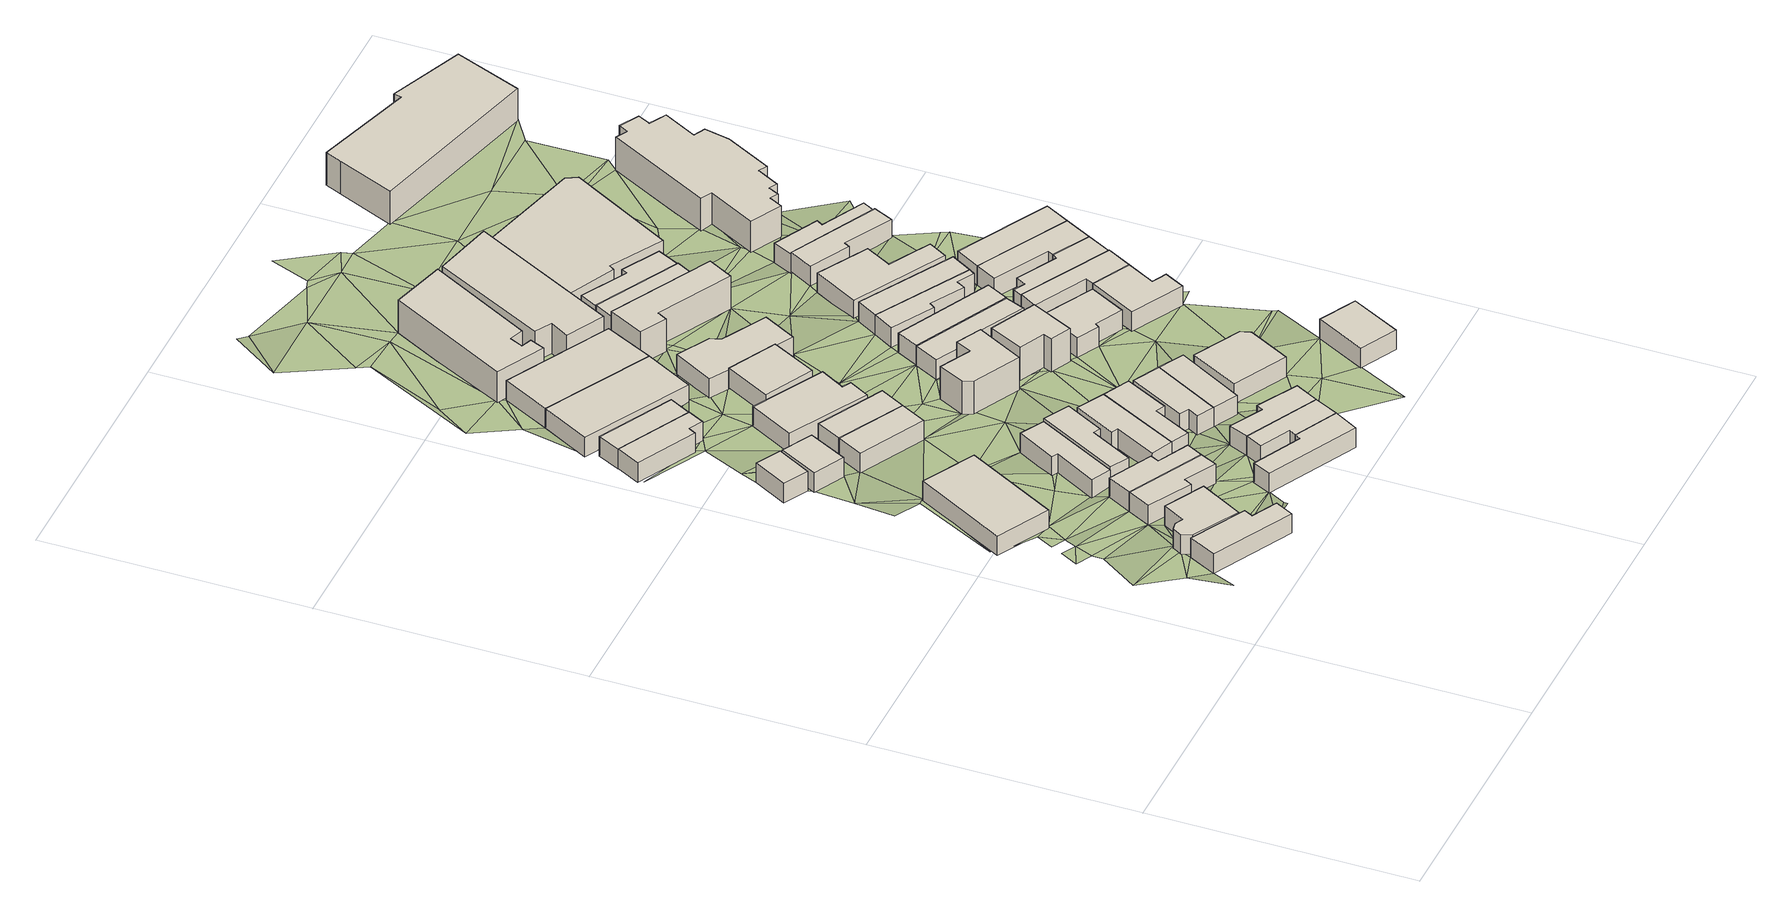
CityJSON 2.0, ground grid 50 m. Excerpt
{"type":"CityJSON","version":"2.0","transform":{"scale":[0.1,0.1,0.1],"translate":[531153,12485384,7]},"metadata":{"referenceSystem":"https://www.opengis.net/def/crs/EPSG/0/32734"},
"CityObjects":{
"building1":{"type":"Building","attributes":{"address":"25 Coleridge Road Salt River Cape Town","building":"house","building:levels":1,"building_height":4.1,"plus_code":"4FRW3F96+RX2","ground_height":11.99,"roof_height":16.09},"geometry":[{"type":"Solid","lod":"1","boundaries":[[[[0,1,2,3]],[[1,4,5,2]],[[4,6,7,5]],[[6,8,9,7]],[[8,10,11,9]],[[10,0,3,11]],[[3,2,5,7,9,11]],[[10,8,6,4,1,0]]]]}]},
"building2":{"type":"Building","attributes":{"address":"23 Coleridge Road Salt River Cape Town","building":"house","building:levels":1,"building_height":4.1,"plus_code":"4FRW3F96+RXC","ground_height":11.44,"roof_height":15.54},"geometry":[{"type":"Solid","lod":"1","boundaries":[[[[12,13,14,15]],[[13,16,17,14]],[[16,18,19,17]],[[18,20,21,19]],[[20,22,23,21]],[[22,24,25,23]],[[24,26,27,25]],[[26,12,15,27]],[[15,14,17,19,21,23,25,27]],[[26,24,22,20,18,16,13,12]]]]}]},
"building3":{"type":"Building","attributes":{"address":"20 Tennyson Street Salt River Cape Town","building":"house","building:levels":1,"building_height":4.1,"plus_code":"4FRW3F96+XW4","ground_height":10.58,"roof_height":14.68},"geometry":[{"type":"Solid","lod":"1","boundaries":[[[[28,29,30,31]],[[29,32,33,30]],[[32,34,35,33]],[[34,28,31,35]],[[31,30,33,35]],[[34,32,29,28]]]]}]},
"building4":{"type":"Building","attributes":{"address":"13 Tennyson Street Salt River Cape Town","building":"house","building:levels":1,"building_height":4.1,"plus_code":"4FRW3FC6+3WM","ground_height":10.42,"roof_height":14.52},"geometry":[{"type":"Solid","lod":"1","boundaries":[[[[36,37,38,39]],[[37,40,41,38]],[[40,42,43,41]],[[42,36,39,43]],[[39,38,41,43]],[[42,40,37,36]]]]}]},
"building5":{"type":"Building","attributes":{"address":"21 Coleridge Road Salt River Cape Town","building":"house","building:levels":1,"building_height":4.1,"plus_code":"4FRW3F96+VX5","ground_height":11.43,"roof_height":15.53},"geometry":[{"type":"Solid","lod":"1","boundaries":[[[[44,45,46,47]],[[45,48,49,46]],[[48,50,51,49]],[[50,52,53,51]],[[52,54,55,53]],[[54,44,47,55]],[[47,46,49,51,53,55]],[[54,52,50,48,45,44]]]]}]},
"building6":{"type":"Building","attributes":{"address":"19 Coleridge Road Salt River Cape Town","building":"house","building:levels":1,"building_height":4.1,"plus_code":"4FRW3F97+V26","ground_height":11.43,"roof_height":15.53},"geometry":[{"type":"Solid","lod":"1","boundaries":[[[[44,54,55,47]],[[54,56,57,55]],[[56,58,59,57]],[[58,60,61,59]],[[60,62,63,61]],[[62,44,47,63]],[[47,55,57,59,61,63]],[[62,60,58,56,54,44]]]]}]},
"building7":{"type":"Building","attributes":{"address":"13A Tennyson Street Salt River Cape Town","building":"house","building:levels":1,"building_height":4.1,"plus_code":"4FRW3FC6+3W9","ground_height":10.16,"roof_height":14.26},"geometry":[{"type":"Solid","lod":"1","boundaries":[[[[64,65,66,67]],[[65,68,69,66]],[[68,70,71,69]],[[70,64,67,71]],[[67,66,69,71]],[[70,68,65,64]]]]}]},
"building8":{"type":"Building","attributes":{"address":"11 Burns Road Salt River Cape Town","building":"house","building:levels":1,"building_height":4.1,"plus_code":"4FRW3FC6+5W7","ground_height":9.29,"roof_height":13.39},"geometry":[{"type":"Solid","lod":"1","boundaries":[[[[72,73,74,75]],[[73,76,77,74]],[[76,78,79,77]],[[78,80,81,79]],[[80,82,83,81]],[[82,72,75,83]],[[75,74,77,79,81,83]],[[82,80,78,76,73,72]]]]}]},
"building9":{"type":"Building","attributes":{"address":"22 Tennyson Street Salt River Cape Town","building":"house","building:levels":1,"building_height":4.1,"plus_code":"4FRW3F96+WX9","ground_height":10.39,"roof_height":14.49},"geometry":[{"type":"Solid","lod":"1","boundaries":[[[[84,85,86,87]],[[85,88,89,86]],[[88,90,91,89]],[[90,92,93,91]],[[92,94,95,93]],[[94,84,87,95]],[[87,86,89,91,93,95]],[[94,92,90,88,85,84]]]]}]},
"building10":{"type":"Building","attributes":{"address":"9 Burns Road Salt River Cape Town","building":"house","building:levels":1,"building_height":4.1,"plus_code":"4FRW3FC6+5WG","ground_height":9.2,"roof_height":13.3},"geometry":[{"type":"Solid","lod":"1","boundaries":[[[[96,97,98,99]],[[97,100,101,98]],[[100,102,103,101]],[[102,96,99,103]],[[99,98,101,103]],[[102,100,97,96]]]]}]},
"building11":{"type":"Building","attributes":{"address":"14 Coleridge Road Salt River Cape Town","building":"house","building:levels":1,"building_height":4.1,"plus_code":"4FRW3FC6+2XW","ground_height":9.99,"roof_height":14.09},"geometry":[{"type":"Solid","lod":"1","boundaries":[[[[104,105,106,107]],[[105,108,109,106]],[[108,110,111,109]],[[110,104,107,111]],[[107,106,109,111]],[[110,108,105,104]]]]}]},
"building12":{"type":"Building","attributes":{"address":"24 Tennyson Street Salt River Cape Town","building":"house","building:levels":1,"building_height":4.1,"plus_code":"4FRW3F97+W2G","ground_height":10.98,"roof_height":15.08},"geometry":[{"type":"Solid","lod":"1","boundaries":[[[[112,113,114,115]],[[113,116,117,114]],[[116,118,119,117]],[[118,120,121,119]],[[120,122,123,121]],[[122,112,115,123]],[[115,114,117,119,121,123]],[[122,120,118,116,113,112]]]]}]},
"building13":{"type":"Building","attributes":{"address":"28 Cecil Road Salt River Cape Town","building":"house","building:levels":1,"building_height":4.1,"plus_code":"4FRW3F97+Q3V","ground_height":11.68,"roof_height":15.78},"geometry":[{"type":"Solid","lod":"1","boundaries":[[[[124,125,126,127]],[[125,128,129,126]],[[128,130,131,129]],[[130,132,133,131]],[[132,134,135,133]],[[134,124,127,135]],[[127,126,129,131,133,135]],[[134,132,130,128,125,124]]]]}]},
"building14":{"type":"Building","attributes":{"address":"12 Coleridge Road Salt River Cape Town","building":"house","building:levels":1,"building_height":4.1,"plus_code":"4FRW3FC6+3X5","ground_height":9.99,"roof_height":14.09},"geometry":[{"type":"Solid","lod":"1","boundaries":[[[[104,136,137,107]],[[136,138,139,137]],[[138,105,106,139]],[[105,104,107,106]],[[107,137,139,106]],[[105,138,136,104]]]]}]},
"building15":{"type":"Building","attributes":{"address":"26 Tennyson Street Salt River Cape Town","building":"house","building:levels":1,"building_height":4.1,"plus_code":"4FRW3F97+V2X","ground_height":10.79,"roof_height":14.89},"geometry":[{"type":"Solid","lod":"1","boundaries":[[[[140,141,142,143]],[[141,144,145,142]],[[144,146,147,145]],[[146,148,149,147]],[[148,150,151,149]],[[150,140,143,151]],[[143,142,145,147,149,151]],[[150,148,146,144,141,140]]]]}]},
"building16":{"type":"Building","attributes":{"address":"26 Cecil Road Salt River Cape Town","building":"house","building:levels":1,"building_height":4.1,"plus_code":"4FRW3F97+R38","ground_height":11.68,"roof_height":15.78},"geometry":[{"type":"Solid","lod":"1","boundaries":[[[[152,153,154,155]],[[153,156,157,154]],[[156,158,159,157]],[[158,124,127,159]],[[124,134,135,127]],[[134,152,155,135]],[[155,154,157,159,127,135]],[[134,124,158,156,153,152]]]]}]},
"building17":{"type":"Building","attributes":{"address":"10 Coleridge Road Salt River Cape Town","building":"house","building:levels":1,"building_height":4.1,"plus_code":"4FRW3FC6+3XX","ground_height":9.75,"roof_height":13.85},"geometry":[{"type":"Solid","lod":"1","boundaries":[[[[160,161,162,163]],[[161,164,165,162]],[[164,166,167,165]],[[166,168,169,167]],[[168,170,171,169]],[[170,160,163,171]],[[163,162,165,167,169,171]],[[170,168,166,164,161,160]]]]}]},
"building18":{"type":"Building","attributes":{"address":"7 Burns Road Salt River Cape Town","building":"house","building:levels":1,"building_height":4.1,"plus_code":"4FRW3FC6+6X2","ground_height":8.77,"roof_height":12.87},"geometry":[{"type":"Solid","lod":"1","boundaries":[[[[172,173,174,175]],[[173,176,177,174]],[[176,178,179,177]],[[178,172,175,179]],[[175,174,177,179]],[[178,176,173,172]]]]}]},
"building19":{"type":"Building","attributes":{"address":"28 Tennyson Street Salt River Cape Town","building":"house","building:levels":1,"building_height":4.1,"plus_code":"4FRW3F97+W33","ground_height":10.79,"roof_height":14.89},"geometry":[{"type":"Solid","lod":"1","boundaries":[[[[140,150,151,143]],[[150,180,181,151]],[[180,182,183,181]],[[182,184,185,183]],[[184,186,187,185]],[[186,140,143,187]],[[143,151,181,183,185,187]],[[186,184,182,180,150,140]]]]}]},
"building20":{"type":"Building","attributes":{"address":"24 Cecil Road Salt River Cape Town","building":"house","building:levels":1,"building_height":4.1,"plus_code":"4FRW3F97+R3H","ground_height":11.68,"roof_height":15.78},"geometry":[{"type":"Solid","lod":"1","boundaries":[[[[152,188,189,155]],[[188,190,191,189]],[[190,192,193,191]],[[192,194,195,193]],[[194,153,154,195]],[[153,152,155,154]],[[155,189,191,193,195,154]],[[153,194,192,190,188,152]]]]}]},
"building21":{"type":"Building","attributes":{"address":"5 Burns Road Salt River Cape Town","building":"house","building:levels":1,"building_height":4.1,"plus_code":"4FRW3FC6+6XP","ground_height":8.77,"roof_height":12.87},"geometry":[{"type":"Solid","lod":"1","boundaries":[[[[173,172,175,174]],[[172,196,197,175]],[[196,198,199,197]],[[198,173,174,199]],[[174,175,197,199]],[[198,196,172,173]]]]}]},
"building22":{"type":"Building","attributes":{"address":"30 Tennyson Street Salt River Cape Town","building":"house","building:levels":1,"building_height":4.1,"plus_code":"4FRW3F97+V3Q","ground_height":10.79,"roof_height":14.89},"geometry":[{"type":"Solid","lod":"1","boundaries":[[[[200,201,202,203]],[[201,204,205,202]],[[204,206,207,205]],[[206,208,209,207]],[[208,210,211,209]],[[210,200,203,211]],[[203,202,205,207,209,211]],[[210,208,206,204,201,200]]]]}]},
"building23":{"type":"Building","attributes":{"address":"8 Coleridge Road Salt River Cape Town","building":"house","building:levels":1,"building_height":4.1,"plus_code":"4FRW3FC7+42F","ground_height":9.68,"roof_height":13.78},"geometry":[{"type":"Solid","lod":"1","boundaries":[[[[212,213,214,215]],[[213,216,217,214]],[[216,218,219,217]],[[218,212,215,219]],[[215,214,217,219]],[[218,216,213,212]]]]}]},
"building24":{"type":"Building","attributes":{"address":"32 Tennyson Street Salt River Cape Town","building":"house","building:levels":1,"building_height":4.1,"plus_code":"4FRW3F97+V4F","ground_height":10.79,"roof_height":14.89},"geometry":[{"type":"Solid","lod":"1","boundaries":[[[[200,210,211,203]],[[210,220,221,211]],[[220,222,223,221]],[[222,200,203,223]],[[203,211,221,223]],[[222,220,210,200]]]]}]},
"building25":{"type":"Building","attributes":{"address":"17 Coleridge Road Salt River Cape Town","building":"house","building:levels":2,"building_height":6.9,"plus_code":"4FRW3FC7+233","ground_height":9.99,"roof_height":16.89},"geometry":[{"type":"Solid","lod":"1","boundaries":[[[[224,225,226,227]],[[225,228,229,226]],[[228,230,231,229]],[[230,232,233,231]],[[232,234,235,233]],[[234,236,237,235]],[[236,224,227,237]],[[227,226,229,231,233,235,237]],[[236,234,232,230,228,225,224]]]]}]},
"building26":{"type":"Building","attributes":{"address":"6A Coleridge Road Salt River Cape Town","building":"house","building:levels":1,"building_height":4.1,"plus_code":"4FRW3FC7+525","ground_height":9.3,"roof_height":13.4},"geometry":[{"type":"Solid","lod":"1","boundaries":[[[[238,239,240,241]],[[239,242,243,240]],[[242,244,245,243]],[[244,246,247,245]],[[246,248,249,247]],[[248,250,251,249]],[[250,252,253,251]],[[252,238,241,253]],[[241,240,243,245,247,249,251,253]],[[252,250,248,246,244,242,239,238]]]]}]},
"building27":{"type":"Building","attributes":{"address":"444 Albert Road Salt River Cape Town","building":"retail","building:levels":2,"building_height":6.9,"plus_code":"4FRW3FC6+8X9","ground_height":7.86,"roof_height":14.76},"geometry":[{"type":"Solid","lod":"1","boundaries":[[[[254,255,256,257]],[[255,258,259,256]],[[258,260,261,259]],[[260,262,263,261]],[[262,264,265,263]],[[264,266,267,265]],[[266,268,269,267]],[[268,254,257,269]],[[257,256,259,261,263,265,267,269]],[[268,266,264,262,260,258,255,254]]]]}]},
"building28":{"type":"Building","attributes":{"address":"34 Tennyson Street Salt River Cape Town","building":"house","building:levels":1,"building_height":4.1,"plus_code":"4FRW3F97+V45","ground_height":11.02,"roof_height":15.12},"geometry":[{"type":"Solid","lod":"1","boundaries":[[[[270,271,272,273]],[[271,274,275,272]],[[274,276,277,275]],[[276,278,279,277]],[[278,270,273,279]],[[273,272,275,277,279]],[[278,276,274,271,270]]]]}]},
"building29":{"type":"Building","attributes":{"address":"15 Tennyson Street Salt River Cape Town","building":"house","building:levels":2,"building_height":6.9,"plus_code":"4FRW3F97+X4M","ground_height":10.12,"roof_height":17.02},"geometry":[{"type":"Solid","lod":"1","boundaries":[[[[280,281,282,283]],[[281,284,285,282]],[[284,286,287,285]],[[286,288,289,287]],[[288,290,291,289]],[[290,280,283,291]],[[283,282,285,287,289,291]],[[290,288,286,284,281,280]]]]}]},
"building30":{"type":"Building","attributes":{"address":"15 Coleridge Road Salt River Cape Town","building":"house","building:levels":1,"building_height":4.1,"plus_code":"4FRW3FC7+24C","ground_height":9.99,"roof_height":14.09},"geometry":[{"type":"Solid","lod":"1","boundaries":[[[[292,293,294,295]],[[293,296,297,294]],[[296,298,299,297]],[[298,300,301,299]],[[300,302,303,301]],[[302,292,295,303]],[[295,294,297,299,301,303]],[[302,300,298,296,293,292]]]]}]},
"building31":{"type":"Building","attributes":{"address":"6 Coleridge Road Salt River Cape Town","building":"house","building:levels":2,"building_height":6.9,"plus_code":"4FRW3FC7+632","ground_height":8.87,"roof_height":15.77},"geometry":[{"type":"Solid","lod":"1","boundaries":[[[[304,305,306,307]],[[305,308,309,306]],[[308,310,311,309]],[[310,312,313,311]],[[312,314,315,313]],[[314,304,307,315]],[[307,306,309,311,313,315]],[[314,312,310,308,305,304]]]]}]},
"building32":{"type":"Building","attributes":{"address":"13 Coleridge Road Salt River Cape Town","building":"house","building:levels":1,"building_height":4.1,"plus_code":"4FRW3FC7+24P","ground_height":10.12,"roof_height":14.22},"geometry":[{"type":"Solid","lod":"1","boundaries":[[[[316,317,318,319]],[[317,320,321,318]],[[320,322,323,321]],[[322,316,319,323]],[[319,318,321,323]],[[322,320,317,316]]]]}]},
"building33":{"type":"Building","attributes":{"address":"448 Albert Road Salt River Cape Town","building":"retail","building:levels":2,"building_height":6.9,"plus_code":"4FRW3FC7+832","ground_height":7.83,"roof_height":14.73},"geometry":[{"type":"Solid","lod":"1","boundaries":[[[[324,325,326,327]],[[325,328,329,326]],[[328,330,331,329]],[[330,332,333,331]],[[332,334,335,333]],[[334,336,337,335]],[[336,324,327,337]],[[327,326,329,331,333,335,337]],[[336,334,332,330,328,325,324]]]]}]},
"building34":{"type":"Building","attributes":{"address":"17 Tennyson Street Salt River Cape Town","building":"house","building:levels":1,"building_height":4.1,"plus_code":"4FRW3F97+X57","ground_height":10.35,"roof_height":14.45},"geometry":[{"type":"Solid","lod":"1","boundaries":[[[[338,339,340,341]],[[339,342,343,340]],[[342,344,345,343]],[[344,346,347,345]],[[346,348,349,347]],[[348,338,341,349]],[[341,340,343,345,347,349]],[[348,346,344,342,339,338]]]]}]},
"building35":{"type":"Building","attributes":{"address":"35 Cecil Road Salt River Cape Town","building":"house","building:levels":1,"building_height":4.1,"plus_code":"4FRW3F97+R63","ground_height":11.17,"roof_height":15.27},"geometry":[{"type":"Solid","lod":"1","boundaries":[[[[350,351,352,353]],[[351,354,355,352]],[[354,356,357,355]],[[356,350,353,357]],[[353,352,355,357]],[[356,354,351,350]]]]}]},
"building36":{"type":"Building","attributes":{"address":"4 Coleridge Road Salt River Cape Town","building":"house","building:levels":1,"building_height":4.1,"plus_code":"4FRW3FC7+63G","ground_height":8.87,"roof_height":12.97},"geometry":[{"type":"Solid","lod":"1","boundaries":[[[[358,359,360,361]],[[359,362,363,360]],[[362,364,365,363]],[[364,366,367,365]],[[366,368,369,367]],[[368,358,361,369]],[[361,360,363,365,367,369]],[[368,366,364,362,359,358]]]]}]},
"building37":{"type":"Building","attributes":{"address":"Coleridge Road Salt River Cape Town","building":"house","building:levels":1,"building_height":4.1,"plus_code":"4FRW3FC7+348","ground_height":10.12,"roof_height":14.22},"geometry":[{"type":"Solid","lod":"1","boundaries":[[[[370,371,372,373]],[[371,374,375,372]],[[374,376,377,375]],[[376,378,379,377]],[[378,380,381,379]],[[380,382,383,381]],[[382,384,385,383]],[[384,370,373,385]],[[373,372,375,377,379,381,383,385]],[[384,382,380,378,376,374,371,370]]]]}]},
"building38":{"type":"Building","attributes":{"address":"2 Coleridge Road Salt River Cape Town","building":"house","building:levels":1,"building_height":4.1,"plus_code":"4FRW3FC7+63Q","ground_height":8.72,"roof_height":12.82},"geometry":[{"type":"Solid","lod":"1","boundaries":[[[[386,387,388,389]],[[387,390,391,388]],[[390,392,393,391]],[[392,394,395,393]],[[394,396,397,395]],[[396,386,389,397]],[[389,388,391,393,395,397]],[[396,394,392,390,387,386]]]]}]},
"building39":{"type":"Building","attributes":{"address":"Coleridge Road Salt River Cape Town","building":"house","building:levels":1,"building_height":4.1,"plus_code":"4FRW3FC7+35C","ground_height":10.12,"roof_height":14.22},"geometry":[{"type":"Solid","lod":"1","boundaries":[[[[370,384,385,373]],[[384,398,399,385]],[[398,400,401,399]],[[400,370,373,401]],[[373,385,399,401]],[[400,398,384,370]]]]}]},
"building40":{"type":"Building","attributes":{"address":"22 Cecil Road Salt River Cape Town","building":"house","building:levels":1,"building_height":4.1,"plus_code":"4FRW3F97+W6R","ground_height":10.15,"roof_height":14.25},"geometry":[{"type":"Solid","lod":"1","boundaries":[[[[402,403,404,405]],[[403,406,407,404]],[[406,408,409,407]],[[408,410,411,409]],[[410,412,413,411]],[[412,402,405,413]],[[405,404,407,409,411,413]],[[412,410,408,406,403,402]]]]}]},
"building41":{"type":"Building","attributes":{"address":"20 Cecil Road Salt River Cape Town","building":"house","building:levels":1,"building_height":4.1,"plus_code":"4FRW3F97+X5Q","ground_height":10.15,"roof_height":14.25},"geometry":[{"type":"Solid","lod":"1","boundaries":[[[[414,415,416,417]],[[415,418,419,416]],[[418,420,421,419]],[[420,403,404,421]],[[403,402,405,404]],[[402,414,417,405]],[[417,416,419,421,404,405]],[[402,403,420,418,415,414]]]]}]},
"building42":{"type":"Building","attributes":{"address":"7 Coleridge Road Salt River Cape Town","building":"house","building:levels":1,"building_height":4.1,"plus_code":"4FRW3FC7+35R","ground_height":9.24,"roof_height":13.34},"geometry":[{"type":"Solid","lod":"1","boundaries":[[[[422,423,424,425]],[[423,426,427,424]],[[426,428,429,427]],[[428,430,431,429]],[[430,432,433,431]],[[432,422,425,433]],[[425,424,427,429,431,433]],[[432,430,428,426,423,422]]]]}]},
"building43":{"type":"Building","attributes":{"address":"18 Cecil Road Salt River Cape Town","building":"house","building:levels":1,"building_height":4.1,"plus_code":"4FRW3F97+X6V","ground_height":9.98,"roof_height":14.08},"geometry":[{"type":"Solid","lod":"1","boundaries":[[[[434,435,436,437]],[[435,438,439,436]],[[438,440,441,439]],[[440,442,443,441]],[[442,444,445,443]],[[444,446,447,445]],[[446,448,449,447]],[[448,434,437,449]],[[437,436,439,441,443,445,447,449]],[[448,446,444,442,440,438,435,434]]]]}]},
"building44":{"type":"Building","attributes":{"address":"450 Albert Road Salt River Cape Town","building":"retail","building:levels":1,"building_height":4.1,"plus_code":"4FRW3FC7+74P","ground_height":7.83,"roof_height":11.93},"geometry":[{"type":"Solid","lod":"1","boundaries":[[[[325,324,450,451]],[[324,452,453,450]],[[452,454,455,453]],[[454,456,457,455]],[[456,458,459,457]],[[458,460,461,459]],[[460,325,451,461]],[[451,450,453,455,457,459,461]],[[460,458,456,454,452,324,325]]]]}]},
"building45":{"type":"Building","attributes":{"address":"16 Cecil Road Salt River Cape Town","building":"house","building:levels":1,"building_height":4.1,"plus_code":"4FRW3FC7+267","ground_height":9.98,"roof_height":14.08},"geometry":[{"type":"Solid","lod":"1","boundaries":[[[[435,462,463,436]],[[462,464,465,463]],[[464,466,467,465]],[[466,468,469,467]],[[468,438,439,469]],[[438,435,436,439]],[[436,463,465,467,469,439]],[[438,468,466,464,462,435]]]]}]},
"building46":{"type":"Building","attributes":{"address":"5 Coleridge Road Salt River Cape Town","building":"house","building:levels":1,"building_height":4.1,"plus_code":"4FRW3FC7+45P","ground_height":9.24,"roof_height":13.34},"geometry":[{"type":"Solid","lod":"1","boundaries":[[[[470,471,472,473]],[[471,474,475,472]],[[474,476,477,475]],[[476,478,479,477]],[[478,480,481,479]],[[480,470,473,481]],[[473,472,475,477,479,481]],[[480,478,476,474,471,470]]]]}]},
"building47":{"type":"Building","attributes":{"address":"14 Cecil Road Salt River Cape Town","building":"house","building:levels":1,"building_height":4.1,"plus_code":"4FRW3FC7+26P","ground_height":9.98,"roof_height":14.08},"geometry":[{"type":"Solid","lod":"1","boundaries":[[[[462,482,483,463]],[[482,484,485,483]],[[484,464,465,485]],[[464,462,463,465]],[[463,483,485,465]],[[464,484,482,462]]]]}]},
"building48":{"type":"Building","attributes":{"address":"3 Coleridge Road Salt River Cape Town","building":"house","building:levels":1,"building_height":4.1,"plus_code":"4FRW3FC7+46J","ground_height":8.79,"roof_height":12.89},"geometry":[{"type":"Solid","lod":"1","boundaries":[[[[486,487,488,489]],[[487,490,491,488]],[[490,492,493,491]],[[492,494,495,493]],[[494,496,497,495]],[[496,486,489,497]],[[489,488,491,493,495,497]],[[496,494,492,490,487,486]]]]}]},
"building49":{"type":"Building","attributes":{"building":"yes","building:levels":2,"amenity":"community_centre","building_height":6.9,"plus_code":"4FRW3FC7+66P","ground_height":8.01,"roof_height":14.91},"geometry":[{"type":"Solid","lod":"1","boundaries":[[[[498,499,500,501]],[[499,502,503,500]],[[502,504,505,503]],[[504,506,507,505]],[[506,508,509,507]],[[508,510,511,509]],[[510,512,513,511]],[[512,514,515,513]],[[514,516,517,515]],[[516,518,519,517]],[[518,520,521,519]],[[520,522,523,521]],[[522,524,525,523]],[[524,526,527,525]],[[526,528,529,527]],[[528,530,531,529]],[[530,532,533,531]],[[532,534,535,533]],[[534,498,501,535]],[[501,500,503,505,507,509,511,513,515,517,519,521,523,525,527,529,531,533,535]],[[534,532,530,528,526,524,522,520,518,516,514,512,510,508,506,504,502,499,498]]]]}]},
"building50":{"type":"Building","attributes":{"address":"Albert Buildings 503 Portland Road Salt River Cape Town","building":"retail","building:levels":2,"building_height":6.9,"plus_code":"4FRW3FC7+C62","ground_height":7.15,"roof_height":14.05},"geometry":[{"type":"Solid","lod":"1","boundaries":[[[[536,537,538,539]],[[537,540,541,538]],[[540,542,543,541]],[[542,544,545,543]],[[544,546,547,545]],[[546,548,549,547]],[[548,536,539,549]],[[539,538,541,543,545,547,549]],[[548,546,544,542,540,537,536]]]]}]},
"terrain1":{"type":"TINRelief","geometry":[{"type":"CompositeSurface","lod":"1","boundaries":[[[550,551,0]],[[552,550,553]],[[10,550,0]],[[552,554,555]],[[553,554,552]],[[553,550,10]],[[556,557,558]],[[559,556,558]],[[560,553,10]],[[555,45,557]],[[561,562,563]],[[10,564,560]],[[45,558,557]],[[555,554,45]],[[561,565,566]],[[563,565,561]],[[554,567,45]],[[44,563,558]],[[564,568,560]],[[567,569,16]],[[16,45,567]],[[45,44,558]],[[570,571,572]],[[573,574,564]],[[565,563,62]],[[575,570,576]],[[563,44,62]],[[16,577,45]],[[568,564,578]],[[576,570,572]],[[564,574,578]],[[16,579,577]],[[580,565,62]],[[565,580,581]],[[579,568,578]],[[574,582,583]],[[576,584,585]],[[586,576,572]],[[29,565,581]],[[583,578,574]],[[579,50,577]],[[40,585,587]],[[584,576,586]],[[580,62,588]],[[50,579,589]],[[590,36,42]],[[587,42,40]],[[29,591,572]],[[578,592,579]],[[581,580,593]],[[42,587,590]],[[594,588,62]],[[579,592,589]],[[62,60,594]],[[581,595,29]],[[581,593,595]],[[590,587,596]],[[586,597,584]],[[598,599,600]],[[572,601,586]],[[591,601,572]],[[589,592,602]],[[596,599,590]],[[60,58,603]],[[584,597,70]],[[60,603,594]],[[587,70,596]],[[591,29,85]],[[58,56,603]],[[29,595,85]],[[604,589,602]],[[604,54,589]],[[125,602,592]],[[594,603,605]],[[600,599,606]],[[70,597,607]],[[608,603,56]],[[609,600,606]],[[596,70,607]],[[604,602,610]],[[603,608,611]],[[610,602,125]],[[612,613,100]],[[594,614,118]],[[173,615,616]],[[611,608,56]],[[54,617,56]],[[596,166,599]],[[614,594,605]],[[611,56,618]],[[599,166,606]],[[617,54,604]],[[619,616,612]],[[591,85,620]],[[125,124,610]],[[120,118,614]],[[56,617,618]],[[124,158,610]],[[591,620,601]],[[596,607,621]],[[622,615,623]],[[624,625,606]],[[624,606,166]],[[120,614,626]],[[198,615,173]],[[620,85,112]],[[612,100,619]],[[623,627,622]],[[617,628,618]],[[629,618,628]],[[626,122,120]],[[618,629,630]],[[198,623,615]],[[100,625,619]],[[166,631,624]],[[619,625,624]],[[136,621,607]],[[104,601,225]],[[620,112,122]],[[632,628,617]],[[622,627,633]],[[601,620,634]],[[617,192,190]],[[628,635,629]],[[617,190,632]],[[225,601,634]],[[630,629,636]],[[637,631,166]],[[626,140,122]],[[624,638,619]],[[631,639,624]],[[640,136,104]],[[104,225,640]],[[641,621,136]],[[198,642,623]],[[639,638,624]],[[201,636,629]],[[632,190,643]],[[620,122,644]],[[620,644,634]],[[225,224,640]],[[644,122,140]],[[631,637,645]],[[627,623,646]],[[637,647,641]],[[643,190,188]],[[619,638,648]],[[636,201,186]],[[637,641,649]],[[316,641,136]],[[650,643,188]],[[186,651,140]],[[646,633,627]],[[136,640,316]],[[619,648,652]],[[640,224,293]],[[637,649,645]],[[642,198,653]],[[201,651,186]],[[654,655,656]],[[641,316,649]],[[224,657,293]],[[188,152,658]],[[644,140,659]],[[140,651,659]],[[643,650,660]],[[642,661,654]],[[651,201,200]],[[640,293,316]],[[642,662,661]],[[655,654,663]],[[664,658,152]],[[645,649,665]],[[666,650,188]],[[633,646,667]],[[654,661,663]],[[668,669,667]],[[646,623,254]],[[293,657,670]],[[652,648,671]],[[662,642,653]],[[669,672,673]],[[644,674,675]],[[212,645,665]],[[661,662,676]],[[671,677,652]],[[677,653,652]],[[675,678,644]],[[650,679,660]],[[674,644,659]],[[658,666,188]],[[671,648,680]],[[316,322,649]],[[672,669,668]],[[681,293,670]],[[674,682,675]],[[651,683,659]],[[668,667,646]],[[653,684,662]],[[674,659,682]],[[677,305,653]],[[649,322,371]],[[678,675,281]],[[651,200,685]],[[664,686,658]],[[678,681,670]],[[651,342,683]],[[665,649,370]],[[671,680,687]],[[371,370,649]],[[684,653,305]],[[687,688,671]],[[678,281,681]],[[342,651,344]],[[685,200,660]],[[328,663,661]],[[681,281,689]],[[690,660,679]],[[305,362,684]],[[646,254,668]],[[685,344,651]],[[691,680,692]],[[362,693,684]],[[350,666,658]],[[687,680,691]],[[281,694,689]],[[686,350,658]],[[683,342,339]],[[660,690,685]],[[322,374,371]],[[305,695,362]],[[359,693,362]],[[693,696,684]],[[688,687,691]],[[370,400,665]],[[691,692,244]],[[697,244,665]],[[668,698,672]],[[350,699,666]],[[700,683,339]],[[268,663,328]],[[281,700,694]],[[701,693,359]],[[665,400,697]],[[696,693,701]],[[362,695,702]],[[346,344,703]],[[704,668,254]],[[685,705,344]],[[695,305,706]],[[707,254,268]],[[708,374,322]],[[709,700,339]],[[703,344,705]],[[691,244,697]],[[700,709,694]],[[690,699,710]],[[400,711,697]],[[685,690,712]],[[704,254,707]],[[374,713,376]],[[714,696,701]],[[699,350,715]],[[704,698,668]],[[694,709,415]],[[338,709,339]],[[268,328,707]],[[694,415,716]],[[685,712,705]],[[703,705,338]],[[711,422,697]],[[708,713,374]],[[394,392,701]],[[717,695,706]],[[716,415,718]],[[715,710,699]],[[392,714,701]],[[712,690,710]],[[711,400,719]],[[718,708,716]],[[338,705,720]],[[698,704,721]],[[691,697,470]],[[338,722,709]],[[707,328,325]],[[471,697,422]],[[708,718,723]],[[723,718,724]],[[713,708,725]],[[706,726,717]],[[713,725,727]],[[718,728,729]],[[470,706,691]],[[708,723,725]],[[718,729,724]],[[392,730,714]],[[471,470,697]],[[338,720,722]],[[725,723,724]],[[714,730,731]],[[732,704,707]],[[733,721,704]],[[392,390,730]],[[725,724,734]],[[735,711,719]],[[721,733,736]],[[737,725,734]],[[422,474,471]],[[712,738,739]],[[729,468,724]],[[740,731,730]],[[707,325,741]],[[734,719,737]],[[726,706,742]],[[704,732,733]],[[739,402,743]],[[732,707,741]],[[470,496,706]],[[390,726,740]],[[740,730,390]],[[474,422,432]],[[744,438,729]],[[745,719,734]],[[729,438,468]],[[496,746,706]],[[735,719,745]],[[432,747,748]],[[742,740,726]],[[706,746,742]],[[748,735,745]],[[474,432,476]],[[749,732,741]],[[432,750,476]],[[432,748,750]],[[748,745,751]],[[752,746,496]],[[740,742,753]],[[325,754,741]],[[496,755,752]],[[740,753,756]],[[757,751,745]],[[758,742,746]],[[750,748,759]],[[751,759,748]],[[753,742,758]],[[740,756,760]],[[761,762,755]],[[763,749,741]],[[752,755,764]],[[752,764,765]],[[764,755,766]],[[755,762,767]],[[741,754,763]],[[768,764,766]],[[766,755,769]],[[755,767,769]],[[753,498,756]],[[760,756,498]],[[770,766,771]],[[760,772,754]],[[773,749,763]],[[774,763,754]],[[498,772,760]],[[774,754,772]],[[773,763,774]]]}]}
},
"vertices":[
[99,115,58],[251,35,58],[251,35,99],[99,115,99],[269,70,58],[269,70,99],[221,95,58],[221,95,99],[230,112,58],[230,112,99],[126,167,58],[126,167,99],
[227,121,53],[272,203,53],[272,203,94],[227,121,94],[197,243,53],[197,243,94],[174,201,53],[174,201,94],[159,209,53],[159,209,94],[143,206,53],[143,206,94],[133,188,53],[133,188,94],[140,169,53],[140,169,94],
[124,423,44],[218,596,44],[218,596,85],[124,423,85],[119,649,44],[119,649,85],[25,476,44],[25,476,85],
[63,927,42],[28,863,42],[28,863,83],[63,927,83],[74,838,42],[74,838,83],[109,902,42],[109,902,83],
[210,312,53],[188,269,53],[188,269,94],[210,312,94],[269,224,53],[269,224,94],[277,239,53],[277,239,94],[336,207,53],[336,207,94],[351,239,53],[351,239,94],
[367,270,53],[367,270,94],[308,300,53],[308,300,94],[316,316,53],[316,316,94],[234,358,53],[234,358,94],
[115,901,40],[76,827,40],[76,827,81],[115,901,81],[134,797,40],[134,797,81],[172,871,40],[172,871,81],
[25,1161,31],[1,1116,31],[1,1116,72],[25,1161,72],[114,1058,31],[114,1058,72],[122,1072,31],[122,1072,72],[148,1058,31],[148,1058,72],[164,1089,31],[164,1089,72],
[350,524,42],[305,548,42],[305,548,83],[350,524,83],[264,474,42],[264,474,83],[275,468,42],[275,468,83],[231,389,42],[231,389,83],[268,370,42],[268,370,83],
[25,1161,30],[164,1089,30],[164,1089,71],[25,1161,71],[186,1130,30],[186,1130,71],[46,1203,30],[46,1203,71],
[307,761,38],[183,826,38],[183,826,79],[307,761,79],[157,777,38],[157,777,79],[282,713,38],[282,713,79],
[350,524,48],[268,370,48],[268,370,89],[350,524,89],[303,351,48],[303,351,89],[346,432,48],[346,432,89],[359,425,48],[359,425,89],[398,498,48],[398,498,89],
[458,113,55],[452,102,55],[452,102,96],[458,113,96],[360,148,55],[360,148,96],[343,113,55],[343,113,96],[514,26,55],[514,26,96],[540,72,55],[540,72,96],
[332,808,38],[332,808,79],[207,873,38],[207,873,79],
[452,457,46],[402,484,46],[402,484,87],[452,457,87],[360,405,46],[360,405,87],[372,399,46],[372,399,87],[331,320,46],[331,320,87],[373,302,46],[373,302,87],
[562,117,55],[424,187,55],[424,187,96],[562,117,96],[408,155,55],[408,155,96],[466,126,55],[466,126,96],
[335,866,36],[319,875,36],[319,875,77],[335,866,77],[345,921,36],[345,921,77],[212,993,36],[212,993,77],[166,909,36],[166,909,77],[314,828,36],[314,828,77],
[288,1211,26],[89,1318,26],[89,1318,67],[288,1211,67],[39,1227,26],[39,1227,67],[239,1120,26],[239,1120,67],
[406,285,46],[406,285,87],[443,358,46],[443,358,87],[460,350,46],[460,350,87],[502,432,46],[502,432,87],
[585,161,55],[585,161,96],[509,203,55],[509,203,96],[502,190,55],[502,190,96],[440,224,55],[440,224,96],
[333,1303,26],[333,1303,67],[135,1408,26],[135,1408,67],
[556,399,46],[506,425,46],[506,425,87],[556,399,87],[449,318,46],[449,318,87],[466,309,46],[466,309,87],[455,289,46],[455,289,87],[487,272,46],[487,272,87],
[387,1024,35],[296,1071,35],[296,1071,76],[387,1024,76],[251,986,35],[251,986,76],[343,939,35],[343,939,76],
[533,248,46],[533,248,87],[603,374,46],[603,374,87],
[396,729,38],[372,681,38],[372,681,107],[396,729,107],[379,662,38],[379,662,107],[469,616,38],[469,616,107],[516,705,38],[516,705,107],[469,729,38],[469,729,107],[454,699,38],[454,699,107],
[296,1071,31],[387,1024,31],[387,1024,72],[296,1071,72],[421,1005,31],[421,1005,72],[455,1068,31],[455,1068,72],[371,1114,31],[371,1114,72],[365,1134,31],[365,1134,72],[303,1168,31],[303,1168,72],[261,1092,31],[261,1092,72],
[250,1649,17],[128,1421,17],[128,1421,86],[250,1649,86],[219,1374,17],[219,1374,86],[231,1402,17],[231,1402,86],[211,1410,17],[211,1410,86],[222,1435,17],[222,1435,86],[249,1425,17],[249,1425,86],[354,1620,17],[354,1620,86],
[695,309,48],[606,356,48],[606,356,90],[695,309,90],[557,263,48],[557,263,90],[658,210,48],[658,210,90],[700,290,48],[700,290,90],
[612,647,39],[525,689,39],[525,689,108],[612,647,108],[493,624,39],[493,624,108],[541,601,39],[541,601,108],[534,585,39],[534,585,108],[573,566,39],[573,566,108],
[467,801,38],[444,756,38],[444,756,79],[467,801,79],[519,717,38],[519,717,79],[525,729,38],[525,729,79],[631,674,38],[631,674,79],[646,711,38],[646,711,79],
[534,1201,27],[343,1302,27],[343,1302,96],[534,1201,96],[308,1236,27],[308,1236,96],[358,1209,27],[358,1209,96],[368,1227,27],[368,1227,96],[508,1153,27],[508,1153,96],
[467,801,39],[646,711,39],[646,711,80],[467,801,80],[667,752,39],[667,752,80],[488,842,39],[488,842,80],
[389,1413,17],[480,1588,17],[480,1588,86],[389,1413,86],[363,1616,17],[363,1616,86],[255,1405,17],[255,1405,86],[286,1387,17],[286,1387,86],[266,1351,17],[266,1351,86],[337,1313,17],[337,1313,86],
[719,585,42],[624,635,42],[624,635,83],[719,585,83],[584,558,42],[584,558,83],[626,536,42],[626,536,83],[631,544,42],[631,544,83],[683,517,42],[683,517,83],
[775,197,50],[726,103,50],[726,103,91],[775,197,91],[795,67,50],[795,67,91],[844,161,50],[844,161,91],
[542,1262,27],[383,1346,27],[383,1346,68],[542,1262,68],[364,1311,27],[364,1311,68],[452,1265,27],[452,1265,68],[447,1255,27],[447,1255,68],[518,1217,27],[518,1217,68],
[519,897,39],[496,858,39],[496,858,80],[519,897,80],[575,813,39],[575,813,80],[583,823,39],[583,823,80],[646,787,39],[646,787,80],[655,804,39],[655,804,80],[687,786,39],[687,786,80],[694,797,39],[694,797,80],
[383,1346,26],[542,1262,26],[542,1262,66],[383,1346,66],[563,1305,26],[563,1305,66],[492,1344,26],[492,1344,66],[487,1333,26],[487,1333,66],[401,1380,26],[401,1380,66],
[717,836,39],[717,836,80],[542,936,39],[542,936,80],
[806,554,40],[735,591,40],[735,591,81],[806,554,81],[687,501,40],[687,501,81],[785,449,40],[785,449,81],[805,487,40],[805,487,81],[778,501,40],[778,501,81],
[831,600,40],[662,691,40],[662,691,81],[831,600,81],[643,659,40],[643,659,81],[743,606,40],[743,606,81],
[600,1034,31],[552,949,31],[552,949,72],[600,1034,72],[725,854,31],[725,854,72],[745,889,31],[745,889,72],[667,932,31],[667,932,72],[694,981,31],[694,981,72],
[831,600,38],[855,646,38],[855,646,79],[831,600,79],[786,684,38],[786,684,79],[780,675,38],[780,675,79],[704,716,38],[704,716,79],[694,697,38],[694,697,79],[672,709,38],[672,709,79],[662,691,38],[662,691,79],
[389,1413,58],[480,1588,58],[497,1360,17],[497,1360,58],[504,1370,17],[504,1370,58],[602,1313,17],[602,1313,58],[711,1510,17],[711,1510,58],[700,1531,17],[700,1531,58],
[882,697,38],[882,697,79],[710,790,38],[710,790,79],[688,750,38],[688,750,79],[791,694,38],[791,694,79],
[636,1096,31],[612,1052,31],[612,1052,72],[636,1096,72],[687,1012,31],[687,1012,72],[693,1022,31],[693,1022,72],[783,974,31],[783,974,72],[800,1011,31],[800,1011,72],
[907,743,38],[907,743,79],[735,835,38],[735,835,79],
[636,1096,26],[800,1011,26],[800,1011,67],[636,1096,67],[814,1037,26],[814,1037,67],[732,1079,26],[732,1079,67],[739,1091,26],[739,1091,67],[655,1134,26],[655,1134,67],
[801,1480,18],[698,1284,18],[698,1284,87],[801,1480,87],[719,1273,18],[719,1273,87],[671,1183,18],[671,1183,87],[730,1152,18],[730,1152,87],[743,1177,18],[743,1177,87],[758,1169,18],[758,1169,87],[768,1189,18],[768,1189,87],[783,1181,18],[783,1181,87],[806,1223,18],[806,1223,87],[822,1215,18],[822,1215,87],[868,1302,18],[868,1302,87],[878,1350,18],[878,1350,87],[856,1361,18],[856,1361,87],[890,1425,18],[890,1425,87],[858,1442,18],[858,1442,87],[870,1466,18],[870,1466,87],[833,1486,18],[833,1486,87],[823,1468,18],[823,1468,87],
[576,1885,10],[530,1777,10],[530,1777,79],[576,1885,79],[873,1686,10],[873,1686,79],[924,1814,10],[924,1814,79],[782,1873,10],[782,1873,79],[778,1858,10],[778,1858,79],[590,1917,10],[590,1917,79],
[71,152,58],[75,69,63],[18,227,58],[133,188,58],[143,206,58],[71,302,54],[41,340,54],[71,324,54],[86,359,54],[59,373,54],[140,169,58],[90,429,51],[73,397,51],[99,383,51],[230,112,59],[124,423,51],[25,476,51],[159,209,59],[227,121,59],[174,201,59],[106,648,47],[22,487,51],[119,649,47],[221,95,59],[269,70,64],[58,674,47],[71,752,42],[269,224,59],[343,113,57],[272,203,59],[231,389,48],[222,452,48],[319,70,62],[326,80,57],[134,797,42],[76,827,42],[157,777,40],[115,901,42],[268,370,53],[336,207,57],[75,958,42],[222,602,44],[360,148,57],[275,468,48],[303,351,53],[264,474,48],[166,909,40],[183,826,40],[2,1104,35],[120,1042,35],[114,1058,35],[282,713,40],[372,152,57],[331,320,53],[424,187,57],[372,399,48],[148,1058,36],[207,873,40],[372,302,53],[122,1072,35],[408,155,57],[373,302,53],[71,1202,31],[46,1203,31],[360,405,48],[71,1352,26],[39,1227,31],[440,224,57],[406,285,53],[239,1120,36],[372,602,42],[314,828,38],[28,1436,23],[128,1421,26],[222,1052,36],[164,1089,36],[402,484,48],[71,1502,23],[455,289,51],[449,318,51],[443,358,53],[251,986,36],[487,272,51],[143,1656,19],[379,662,42],[466,309,51],[460,350,51],[345,921,38],[261,1092,36],[296,1071,36],[372,752,38],[335,866,38],[219,1374,27],[533,248,51],[469,616,42],[343,939,38],[222,1652,17],[319,875,38],[303,1168,32],[372,902,38],[557,263,51],[522,452,46],[288,1211,30],[333,1303,27],[231,1402,27],[222,1435,22],[211,1410,27],[454,699,39],[672,152,52],[534,585,42],[603,374,49],[255,1405,27],[266,1351,27],[249,1425,27],[672,2,56],[421,1005,35],[658,210,52],[131,1678,19],[222,1802,14],[71,1802,15],[469,729,39],[358,1209,32],[153,1880,11],[137,1895,13],[522,602,42],[493,624,42],[286,1387,27],[308,1236,32],[516,705,39],[606,356,49],[365,1134,32],[519,717,39],[541,601,42],[573,566,42],[337,1313,27],[672,452,44],[726,103,52],[372,1202,32],[368,1227,32],[525,729,39],[695,309,49],[508,1153,28],[371,1114,35],[372,1352,27],[631,674,42],[447,1255,32],[389,1413,27],[522,1052,31],[310,1839,14],[700,290,49],[612,647,42],[401,1380,27],[452,1265,28],[683,517,44],[372,1802,14],[687,501,44],[534,1201,28],[372,1652,17],[667,752,40],[643,659,42],[822,302,45],[552,949,39],[785,449,43],[646,787,40],[497,1360,26],[826,293,45],[646,711,40],[518,1217,28],[672,709,40],[717,836,40],[735,591,42],[329,1845,14],[743,606,42],[672,752,40],[688,750,40],[687,786,40],[542,1262,28],[655,804,40],[694,697,40],[704,716,40],[522,1352,26],[504,1370,26],[428,1803,14],[422,1823,14],[710,790,40],[725,854,40],[361,1922,11],[694,797,40],[822,452,43],[805,487,43],[602,1313,23],[522,1652,17],[672,1202,26],[778,501,43],[780,675,40],[735,835,40],[671,1183,26],[667,932,40],[745,889,40],[530,1777,14],[783,974,38],[829,888,38],[730,1152,26],[698,1284,23],[700,1531,20],[739,1091,31],[672,1352,23],[838,795,38],[719,1273,26],[822,902,38],[711,1510,20],[732,1079,31],[814,1037,33],[672,1652,16],[758,1169,27],[743,1177,26],[783,1181,27],[822,1052,33],[768,1189,27],[851,1077,33],[806,1223,27],[822,1202,27],[822,1502,18],[873,1686,16],[822,1652,16]
]}
